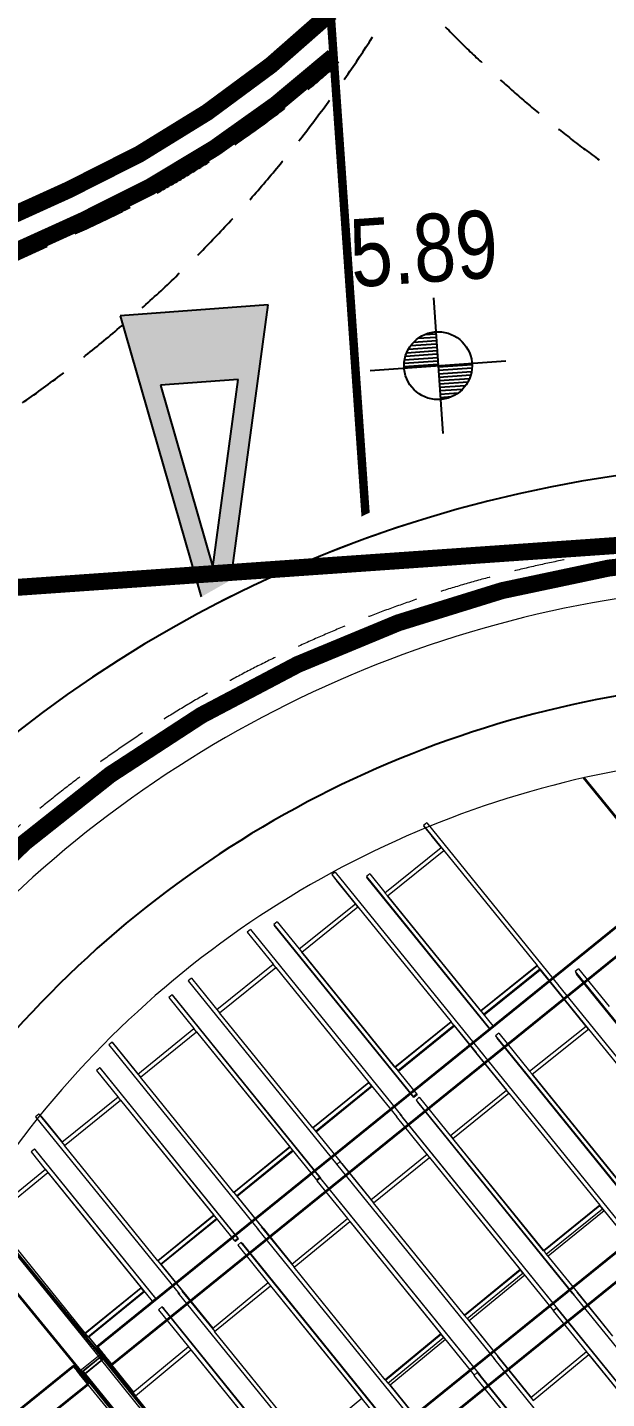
# Model space of a CAD drawing. Header units: millimetres. Extents: x 834681283 to 835686922, y 817551134 to 819407044.
# Drawn here: x 835536674 to 835543491, y 818179809 to 818195962 of the extents above; entities that cross this region are included whole.
import ezdxf
from ezdxf.enums import TextEntityAlignment as Align
from ezdxf.xclip import XClip

# ---------------------------------------------------------------- set-up
doc = ezdxf.new("R2010")
doc.units = ezdxf.units.MM
doc.header["$LTSCALE"] = 1200
doc.header["$MEASUREMENT"] = 0
doc.header["$XCLIPFRAME"] = 0
for name, pattern in [('P01-MAAN-P-EVA$0$DGN Style 4', [76.563414, 38.257796, -19.128898, 0.047822, -19.128898]), ('P01-MAAN-P-EVA$0$HIDDENX2', [0.75, 0.5, -0.25]), ('P01-MAGP-EVA-GREENERY$0$HIDDENX2', [0.75, 0.5, -0.25]), ('P01-MAGP-EVA-GREENERY$0$M_RM1104', [6, 4, -2]), ('P01-MAGP-EVA-GREENERY$0$M_RM1106', [0.9, 0.6, -0.3]), ('P01-MAGP-P-RF$0$P01-MBDR-P-B1$0$FDA(cad v 2007)$0$HIDDENX2', [0.75, 0.5, -0.25]), ('P01-MAGP-P-RF$0$P01_MS_01_N1-FloorPlan-PART2OFUPPERROOFSETTINGOUT$0$BH DASHED2', [3, 2, -1]), ('P01-MAGP-P-RF$0$PHANTOM', [2.5, 1.25, -0.25, 0.25, -0.25, 0.25, -0.25])]:
    doc.linetypes.add(name, pattern=pattern)
doc.layers.get('Defpoints').update_dxf_attribs({"color": 15})
for name, color, linetype, lineweight in [('P01-MAAN-P-EVA$0$AR-DIM_AR_', 4, 'Continuous', 25), ('P01-MAAN-P-EVA$0$AR-F-LEV_AR_BS_', 4, 'Continuous', 25), ('P01-MAAN-P-EVA$0$AR-SIMS_BL_', 1, 'P01-MAAN-P-EVA$0$DGN Style 4', 140), ('P01-MAGP-P-RF$0$AR-PLANT_AR_BS_MI_', 4, 'Continuous', 25), ('P01-MAGP-P-RF$0$AR-ROOF_AR_BS_MI_', 3, 'Continuous', 18), ('P01-MAGP-P-RF$0$MMH053__', 253, 'P01-MAGP-P-RF$0$PHANTOM', 40), ('P01-MAGP-P-RF$0$P01_MS_01_N1-FloorPlan-PART2OFUPPERROOFSETTINGOUT$0$S-BEAM', 253, 'Continuous', 35), ('P01-MAGP-P-RF$0$P01_MS_01_N1-FloorPlan-PART2OFUPPERROOFSETTINGOUT$0$S-BEAM-HIDN', 253, 'P01-MAGP-P-RF$0$P01_MS_01_N1-FloorPlan-PART2OFUPPERROOFSETTINGOUT$0$BH DASHED2', 18), ('P01-MAGP-P-RF$0$ROOF MESH HALF TONE$0$A-GLAZ', 253, 'Continuous', 9)]:
    doc.layers.add(name, color=color, linetype=linetype, lineweight=lineweight)
for name, color, linetype in [('P01-MAAN-P-EVA$0$HATCH', 9, 'Continuous'), ('P01-MAGP-EVA-GREENERY$0$AR-FS-AR-EVA', 8, 'Continuous'), ('P01-MAGP-EVA-GREENERY$0$MVA_MARKING', 254, 'Continuous')]:
    doc.layers.add(name, color=color, linetype=linetype)
doc.styles.add('P01-MAAN-P-EVA$0$RLP-SIMPLEX', font='simplex.shx', dxfattribs={"width": 0.8})
doc.styles.add('P01-MAAN-P-EVA$0$Style-Arial', font='arial.ttf')

# ---------------------------------------------------------------- blocks, each defined once
blk = doc.blocks.new('P01-MAAN-P-EVA$0$LEV1')
for p, q in [((0, 2), (0, -2)), ((-2, 0), (2, 0)), ((-0.999, 0.046), (0, 0.046)), ((-0.989, 0.146), (0, 0.146)), ((-0.969, 0.246), (0, 0.246)), ((0.999, -0.046), (0, -0.046)), ((0.989, -0.146), (0, -0.146)), ((0.969, -0.246), (0, -0.246)), ((0.938, -0.346), (0, -0.346)), ((0.895, -0.446), (0, -0.446)), ((0.838, -0.546), (0, -0.546)), ((0.764, -0.646), (0, -0.646)), ((0.667, -0.746), (0, -0.746)), ((0.534, -0.846), (0, -0.846)), ((0.326, -0.946), (0, -0.946))]:
    blk.add_line(p, q)
blk.add_circle((0, 0), 1)
blk = doc.blocks.new('P01-MAAN-P-EVA$0$F-LEV')
for p, q in [((-0.534, 0.846), (0, 0.846)), ((-0.326, 0.946), (0, 0.946)), ((-0.895, 0.446), (0, 0.446)), ((-0.838, 0.546), (0, 0.546)), ((-0.764, 0.646), (0, 0.646)), ((-0.667, 0.746), (0, 0.746)), ((-0.938, 0.346), (0, 0.346))]:
    blk.add_line(p, q)
blk.add_blockref('P01-MAAN-P-EVA$0$LEV1', (0, 0))
at = {"style": 'P01-MAAN-P-EVA$0$RLP-SIMPLEX', "width": 0.8}
blk.add_attdef('FFL', (1.5, 1), '', height=2, dxfattribs=at)
blk = doc.blocks.new('P01-MAAN-P-EVA')
at = {"layer": 'P01-MAAN-P-EVA$0$HATCH', "ltscale": 0.1}
h = blk.add_hatch(dxfattribs=at)
h.set_pattern_fill('_USER', color=240, scale=1000, angle=45, pattern_type=0)
h.set_pattern_definition([(45, (305980.4, 20741.3), (-707.1067812, 707.1067812), [])])
edge = h.paths.add_edge_path()
edge.add_arc((835502969.3, 818186018.3), 4500, 18.1416, 95.30201, ccw=False)
edge.add_line((835507245.6, 818187419.4), (835513826.1, 818167335.8))
edge.add_line((835513826.1, 818167335.8), (835519853.5, 818081117.4))
edge.add_line((835519853.5, 818081117.4), (835555459.1, 818083606.6))
edge.add_line((835555459.1, 818083606.6), (835554354.4, 818076435.4))
edge.add_line((835554354.4, 818076435.4), (835558875.4, 818029487.4))
edge.add_line((835558875.4, 818029487.4), (835556388.4, 818026956.4))
edge.add_line((835556388.4, 818026956.4), (835549241.4, 818025790.4))
edge.add_line((835549241.4, 818025790.4), (835542188.5, 818025211.5))
edge.add_line((835542188.5, 818025211.5), (835547193.3, 818041026.5))
edge.add_line((835547193.3, 818041026.5), (835547200.6, 818060157.3))
edge.add_line((835547200.6, 818060157.3), (835535036.1, 818059317.4))
edge.add_line((835535036.1, 818059317.4), (835534275.3, 818070335.1))
edge.add_line((835534275.3, 818070335.1), (835535439, 818078697.5))
edge.add_line((835535439, 818078697.5), (835516606.1, 818077380.9))
edge.add_line((835516606.1, 818077380.9), (835515458.7, 818093794.4))
edge.add_line((835515458.7, 818093794.4), (835500714.4, 818090319.3))
edge.add_line((835500714.4, 818090319.3), (835485194.4, 818159526.3))
edge.add_line((835485194.4, 818159526.3), (835497824.4, 818169113.3))
edge.add_line((835497824.4, 818169113.3), (835508718.9, 818171681.2))
edge.add_line((835508718.9, 818171681.2), (835502553.5, 818190499))
blk.add_line((835522348.5, 818188372.5), (835628342.9, 818195738.4))
at = {"layer": 'P01-MAAN-P-EVA$0$AR-DIM_AR_'}
blk.add_lwpolyline([(835628458.4, 818194086.4), (835544893.6, 818188244.5, 0.4142136), (835533416.4, 818175041.9), (835537701.9, 818113741.5)], format="xyb", dxfattribs=at)
at = {"layer": 'P01-MAAN-P-EVA$0$AR-SIMS_BL_', "linetype": 'P01-MAAN-P-EVA$0$HIDDENX2'}
blk.add_lwpolyline([(835628339.8, 818195782.3, 200, 200, 0), (835627293.7, 818210745.8, 200, 200, 0), (835512324.3, 818202708.3, 200, 200, 0), (835518637, 818112408.8, 200, 200, 0), (835527615.1, 818113036.4, 200, 200, 0), (835522348.5, 818188372.5, 200, 200, 0), (835628339.8, 818195782.3, 0, 0, 0)], format="xyseb", close=True, dxfattribs=at)
at = {"layer": 'P01-MAAN-P-EVA$0$AR-SIMS_BL_', "linetype": 'P01-MAAN-P-EVA$0$HIDDENX2', "const_width": 200}
blk.add_lwpolyline([(835628353.8, 818195582.8), (835544789, 818189740.8, 0.4142136), (835531920, 818174937.3), (835536205.5, 818113636.9)], format="xyb", dxfattribs=at)
at = {"layer": 'P01-MAAN-P-EVA$0$AR-F-LEV_AR_BS_'}
ref = blk.add_blockref('P01-MAAN-P-EVA$0$F-LEV', (835541508.2, 818191976.6), dxfattribs=dict(at, xscale=399.9999999886597, yscale=400.0000000000001, zscale=400.0000000000002, rotation=3.998588288781939))
ref.add_attrib('FFL', '5.89', dxfattribs={"layer": '0', "height": 800, "rotation": 3.99859, "style": 'P01-MAAN-P-EVA$0$Style-Arial', "width": 0.8}).set_placement((835541339.8, 818193359.4), align=Align.MIDDLE)
blk = doc.blocks.new('12027_SITE')
at = {"layer": 'Defpoints'}
blk.add_lwpolyline([(835304.58267, 818174.66028), (835238.73467, 818170.05694, 0.41421356), (835224.88222, 818154.12209), (835228.06927, 818108.53336, 0.41421356), (835244.00411, 818094.6809), (835289.06814, 818097.83127, 0.3152987), (835307.72761, 818112.94085), (835319.97543, 818155.65111, 0.52056715), (835304.58267, 818174.66028)], format="xyb", close=True, dxfattribs=at)
blk = doc.blocks.new('P01-MAGP-P-RF$0$ROOF MESH HALF TONE')
at = {"layer": 'P01-MAGP-P-RF$0$ROOF MESH HALF TONE$0$A-GLAZ', "lineweight": 5}
for p, q in [((13539, 74166), (13498, 74138)), ((13539, 74166), (14956, 72142)), ((13498, 74138), (13715, 73827)), ((13498, 74138), (13501, 74126)), ((13501, 74126), (13572, 74025)), ((13577, 74018), (13684, 73864)), ((12990, 73380), (13687, 73866)), ((13018, 73341), (13716, 73827)), ((13715, 73826), (13687, 73866)), ((13716, 73827), (14716, 72398)), ((12423, 73664), (12382, 73636)), ((12423, 73664), (14018, 71385)), ((12382, 73636), (12662, 73236)), ((12382, 73636), (12387, 73625)), ((12387, 73625), (12425, 73571)), ((12429, 73565), (12632, 73274)), ((12827, 73613), (12786, 73585)), ((12786, 73585), (14108, 71698)), ((12786, 73585), (12790, 73572)), ((14112, 71685), (12790, 73572)), ((12827, 73613), (12990, 73381)), ((12990, 73380), (13018, 73340)), ((14018, 71913), (13018, 73341)), ((13018, 73341), (13019, 73340)), ((13019, 73340), (13019, 73340)), ((13019, 73339), (14149, 71726)), ((11937, 72789), (12634, 73275)), ((11965, 72749), (12662, 73236)), ((12662, 73235), (12634, 73275)), ((12662, 73236), (13662, 71808)), ((11381, 73057), (11340, 73028)), ((11340, 73028), (11618, 72631)), ((11381, 73057), (13004, 70740)), ((11700, 73128), (11659, 73099)), ((11659, 73099), (13156, 70960)), ((11659, 73099), (11664, 73088)), ((13162, 70949), (11664, 73088)), ((11700, 73128), (11937, 72789)), ((11937, 72789), (11966, 72748)), ((12965, 71321), (11965, 72749)), ((11965, 72749), (11966, 72748)), ((11966, 72748), (13197, 70989)), ((10647, 72535), (10606, 72507)), ((10647, 72535), (10950, 72104)), ((10922, 72144), (11618, 72631)), ((10950, 72104), (11646, 72591)), ((11647, 72591), (11618, 72631)), ((11646, 72591), (12646, 71163)), ((10606, 72507), (12202, 70227)), ((14716, 72398), (14018, 71913)), ((14019, 71912), (14716, 72398)), ((14019, 71912), (14716, 72397)), ((14745, 72357), (14716, 72398)), ((14716, 72397), (14716, 72398)), ((10406, 72354), (10365, 72325)), ((10365, 72325), (10636, 71939)), ((10414, 72345), (10406, 72354)), ((10406, 72354), (11992, 70089)), ((12000, 70080), (10414, 72345)), ((14048, 71871), (14745, 72357)), ((14748, 72344), (14054, 71861)), ((14745, 72357), (14996, 71998)), ((14748, 72344), (14924, 72094)), ((15200, 72325), (15159, 72297)), ((15159, 72297), (16848, 69885)), ((15159, 72297), (15172, 72265)), ((16862, 69852), (15172, 72265)), ((15200, 72325), (15528, 71857)), ((10922, 72144), (10950, 72104)), ((10927, 72136), (10923, 72142)), ((11950, 70676), (10950, 72104)), ((14915, 72115), (15269, 71609)), ((14924, 72094), (15239, 71644)), ((14949, 72153), (16644, 69732)), ((9940, 71451), (10636, 71939)), ((9968, 71411), (10664, 71899)), ((10665, 71898), (10636, 71939)), ((10665, 71898), (10664, 71899)), ((10664, 71899), (11664, 70470)), ((10665, 71898), (11951, 70061)), ((10665, 71898), (10665, 71898)), ((14019, 71912), (14018, 71913)), ((14019, 71912), (14048, 71871)), ((9663, 71846), (9622, 71817)), ((9622, 71817), (11229, 69523)), ((9671, 71837), (9663, 71846)), ((9663, 71846), (9968, 71411)), ((9671, 71837), (9683, 71820)), ((9687, 71815), (9941, 71452)), ((13662, 71808), (12965, 71321)), ((12966, 71320), (13662, 71807)), ((12966, 71320), (13662, 71807)), ((12994, 71279), (13691, 71766)), ((13697, 71755), (13001, 71269)), ((13662, 71807), (13662, 71808)), ((13691, 71766), (13662, 71807)), ((13691, 71766), (13929, 71426)), ((13697, 71755), (13942, 71404)), ((14108, 71698), (14149, 71726)), ((14149, 71726), (14153, 71714)), ((9498, 71557), (9457, 71529)), ((9506, 71550), (9498, 71557)), ((9498, 71557), (10980, 69440)), ((14112, 71685), (14108, 71698)), ((14153, 71714), (14112, 71685)), ((14213, 71637), (14171, 71608)), ((14171, 71608), (15866, 69189)), ((14171, 71608), (14187, 71578)), ((15878, 69163), (14187, 71578)), ((14213, 71637), (14543, 71164)), ((14543, 71164), (15243, 71646)), ((14570, 71127), (15269, 71609)), ((15269, 71609), (15243, 71646)), ((15269, 71609), (16243, 70218)), ((9457, 71529), (9687, 71199)), ((10988, 69433), (9506, 71550)), ((9940, 71451), (9968, 71411)), ((10968, 69982), (9968, 71411)), ((13923, 71433), (14256, 70958)), ((13924, 71432), (13942, 71404)), ((13942, 71404), (14255, 70957)), ((13969, 71455), (15658, 69043)), ((12965, 71320), (12965, 71321)), ((12966, 71320), (12994, 71279)), ((14018, 71385), (14020, 71381)), ((8992, 70712), (9688, 71200)), ((9019, 70671), (9715, 71159)), ((9716, 71159), (9688, 71200)), ((9716, 71159), (9715, 71159)), ((9715, 71159), (10715, 69730)), ((9716, 71158), (9716, 71159)), ((9716, 71158), (10939, 69412)), ((11950, 70675), (12646, 71163)), ((12646, 71163), (11950, 70676)), ((11950, 70675), (12646, 71162)), ((11978, 70634), (12675, 71122)), ((12682, 71112), (11986, 70624)), ((12646, 71163), (12945, 70736)), ((12675, 71122), (12646, 71162)), ((12647, 71161), (12652, 71154)), ((12681, 71113), (12675, 71122)), ((14543, 71164), (14571, 71125)), ((15543, 69737), (14570, 71127)), ((14570, 71127), (14571, 71125)), ((14571, 71125), (15907, 69217)), ((8745, 71063), (8704, 71034)), ((8704, 71034), (10248, 68830)), ((8753, 71056), (8745, 71063)), ((8745, 71063), (9019, 70671)), ((8753, 71056), (8793, 70999)), ((8798, 70993), (8994, 70713)), ((13156, 70960), (13197, 70989)), ((13162, 70949), (13156, 70960)), ((13203, 70978), (13162, 70949)), ((13226, 70947), (13185, 70918)), ((13185, 70918), (14881, 68496)), ((13186, 70917), (13203, 70890)), ((13197, 70989), (13203, 70978)), ((13226, 70947), (13586, 70433)), ((13559, 70473), (14256, 70958)), ((13584, 70435), (14282, 70921)), ((14284, 70919), (14256, 70958)), ((14282, 70921), (15256, 69530)), ((12982, 70767), (14671, 68354)), ((14868, 68513), (13203, 70890)), ((8664, 70654), (8623, 70625)), ((8623, 70625), (8775, 70407)), ((8673, 70648), (8664, 70654)), ((8664, 70654), (9962, 68799)), ((9971, 68794), (8673, 70648)), ((8992, 70712), (9020, 70672)), ((10020, 69241), (9019, 70671)), ((11950, 70675), (11950, 70676)), ((11950, 70675), (11978, 70634)), ((11979, 70634), (12243, 70256)), ((12939, 70741), (13269, 70270)), ((13004, 70740), (13010, 70730)), ((14692, 68328), (13010, 70730)), ((11664, 70470), (10968, 69982)), ((10969, 69981), (11665, 70470)), ((10969, 69981), (11664, 70469)), ((10997, 69940), (11693, 70429)), ((11664, 70470), (11664, 70470)), ((11693, 70429), (11664, 70469)), ((13559, 70473), (13585, 70435)), ((13563, 70466), (13559, 70472)), ((14559, 69043), (13584, 70435)), ((13586, 70433), (14561, 69041)), ((8081, 69920), (8776, 70408)), ((8108, 69879), (8803, 70367)), ((8805, 70367), (8776, 70408)), ((8804, 70367), (8803, 70367)), ((8803, 70367), (9804, 68937)), ((8804, 70366), (8804, 70367)), ((8804, 70366), (9921, 68771)), ((11700, 70419), (11006, 69932)), ((12574, 69782), (13270, 70271)), ((13297, 70231), (13270, 70271)), ((7859, 70148), (9267, 68136)), ((12199, 70228), (13897, 67804)), ((12202, 70227), (12243, 70256)), ((12260, 70232), (12242, 70255)), ((12242, 70255), (12600, 69744)), ((12243, 70256), (12250, 70246)), ((12260, 70232), (12575, 69782)), ((12600, 69744), (13295, 70232)), ((13295, 70232), (14270, 68840)), ((13297, 70230), (13296, 70232)), ((13297, 70230), (14628, 68329)), ((13297, 70230), (13297, 70230)), ((10968, 69982), (10973, 69976)), ((10969, 69981), (10968, 69982)), ((10969, 69981), (10997, 69940)), ((10998, 69940), (11287, 69527)), ((11951, 70061), (11992, 70089)), ((11959, 70052), (11951, 70061)), ((11996, 70078), (11955, 70050)), ((11955, 70050), (12282, 69582)), ((11992, 70089), (12000, 70080)), ((12000, 70080), (11996, 70078)), ((12018, 70055), (11996, 70078)), ((11996, 70078), (13686, 67664)), ((13708, 67640), (12018, 70055)), ((9109, 68448), (8108, 69879)), ((11006, 69932), (11280, 69539)), ((12574, 69782), (12600, 69744)), ((10715, 69730), (10020, 69241)), ((10020, 69240), (10715, 69729)), ((10021, 69241), (10716, 69730)), ((10049, 69200), (10744, 69688)), ((10751, 69680), (10058, 69193)), ((10716, 69730), (10715, 69730)), ((10744, 69688), (10715, 69729)), ((13576, 68349), (12600, 69744)), ((11217, 69540), (11215, 69538)), ((11215, 69538), (12914, 67112)), ((11263, 69556), (11615, 69053)), ((11283, 69536), (11593, 69094)), ((11285, 69525), (11287, 69527)), ((11287, 69527), (11295, 69519)), ((11590, 69092), (12283, 69583)), ((11615, 69053), (12308, 69544)), ((12311, 69543), (12283, 69583)), ((12310, 69542), (12308, 69544)), ((12308, 69544), (13285, 68149)), ((12311, 69541), (12310, 69542)), ((12311, 69541), (13643, 67638)), ((15256, 69530), (14559, 69043)), ((14560, 69041), (15257, 69527)), ((14561, 69041), (15257, 69528)), ((14588, 69001), (15285, 69488)), ((15304, 69460), (14608, 68974)), ((15257, 69528), (15256, 69530)), ((15257, 69528), (15613, 69020)), ((15285, 69488), (15257, 69527)), ((15304, 69460), (15285, 69488)), ((15304, 69460), (15611, 69021)), ((10939, 69412), (10980, 69440)), ((10948, 69404), (10939, 69412)), ((10988, 69433), (10948, 69404)), ((11012, 69387), (10972, 69358)), ((10972, 69358), (11296, 68894)), ((10980, 69440), (10988, 69433)), ((11035, 69366), (11012, 69387)), ((11012, 69387), (12701, 66973)), ((12724, 66953), (11035, 69366)), ((10021, 69241), (10020, 69241)), ((10020, 69240), (10049, 69200)), ((10050, 69200), (10332, 68796)), ((10058, 69193), (10298, 68851)), ((11590, 69092), (11616, 69054)), ((12594, 67655), (11615, 69053)), ((14561, 69041), (14559, 69043)), ((14560, 69041), (14588, 69001)), ((14588, 69001), (14922, 68525)), ((9804, 68937), (9109, 68448)), ((9109, 68447), (9804, 68936)), ((9110, 68448), (9805, 68937)), ((9138, 68406), (9832, 68895)), ((9839, 68888), (9148, 68401)), ((9805, 68937), (9804, 68937)), ((9832, 68895), (9804, 68936)), ((10234, 68850), (10231, 68847)), ((10231, 68847), (11931, 66420)), ((10279, 68865), (10631, 68363)), ((10300, 68847), (10610, 68405)), ((10606, 68402), (11297, 68895)), ((10630, 68363), (11322, 68856)), ((11326, 68855), (11297, 68895)), ((11324, 68854), (11322, 68856)), ((11322, 68856), (12302, 67456)), ((11325, 68853), (11324, 68854)), ((11325, 68853), (12658, 66947)), ((14270, 68840), (13576, 68349)), ((13577, 68347), (14271, 68837)), ((13578, 68347), (14272, 68838)), ((14271, 68838), (14270, 68840)), ((14271, 68837), (14277, 68830)), ((14299, 68797), (14271, 68837)), ((9921, 68771), (9962, 68799)), ((9930, 68765), (9921, 68771)), ((9971, 68794), (9930, 68765)), ((9962, 68799), (9971, 68794)), ((10029, 68695), (9988, 68665)), ((9988, 68665), (10310, 68206)), ((10052, 68677), (10029, 68695)), ((10029, 68695), (11716, 66282)), ((11740, 66264), (10052, 68677)), ((10329, 68794), (10332, 68796)), ((10332, 68796), (10341, 68789)), ((13605, 68307), (14299, 68797)), ((14318, 68771), (13626, 68281)), ((14305, 68790), (14299, 68797)), ((14867, 68512), (16594, 66046)), ((14915, 68530), (15298, 67983)), ((14920, 68523), (14922, 68525)), ((14922, 68525), (14940, 68497)), ((14940, 68497), (15275, 68019)), ((9110, 68448), (9109, 68448)), ((9109, 68447), (9138, 68406)), ((9139, 68407), (9384, 68057)), ((9148, 68401), (9316, 68161)), ((10606, 68402), (10632, 68364)), ((11613, 66960), (10630, 68363)), ((13578, 68347), (13576, 68349)), ((13577, 68347), (13605, 68307)), ((14627, 68330), (14624, 68328)), ((14624, 68328), (14979, 67821)), ((14665, 68357), (14630, 68333)), ((14665, 68357), (14668, 68352)), ((14669, 68352), (14671, 68354)), ((14669, 68351), (16378, 65909)), ((14671, 68354), (14692, 68328)), ((14697, 68321), (14679, 68342)), ((9296, 68173), (9646, 67674)), ((9621, 67713), (10312, 68207)), ((9646, 67673), (10336, 68167)), ((10340, 68167), (10312, 68207)), ((10338, 68165), (10336, 68167)), ((10336, 68167), (11319, 66762)), ((10339, 68164), (10338, 68165)), ((10339, 68164), (11676, 66253)), ((13606, 68307), (13938, 67833)), ((13626, 68281), (13958, 67807)), ((16410, 65873), (14697, 68321)), ((9046, 68002), (9006, 67973)), ((9070, 67988), (9046, 68002)), ((9046, 68002), (10733, 65590)), ((9251, 68159), (9247, 68156)), ((9247, 68156), (10949, 65728)), ((9318, 68158), (9627, 67717)), ((9380, 68054), (9384, 68057)), ((9384, 68057), (9392, 68052)), ((13285, 68149), (12594, 67655)), ((12595, 67652), (13286, 68146)), ((12596, 67653), (13287, 68147)), ((12623, 67612), (13314, 68106)), ((13333, 68081), (12646, 67590)), ((13287, 68147), (13285, 68149)), ((13286, 68146), (13291, 68141)), ((13314, 68106), (13286, 68146)), ((13319, 68101), (13314, 68106)), ((9006, 67973), (9325, 67517)), ((10756, 65576), (9070, 67988)), ((9621, 67713), (9648, 67675)), ((13884, 67822), (13881, 67820)), ((13881, 67820), (15609, 65353)), ((13897, 67804), (13904, 67809)), ((13930, 67838), (14313, 67291)), ((13935, 67831), (13938, 67833)), ((13938, 67833), (13958, 67807)), ((13958, 67807), (14293, 67329)), ((14289, 67327), (14980, 67821)), ((14313, 67290), (15004, 67785)), ((15007, 67783), (14980, 67821)), ((15006, 67782), (15004, 67785)), ((15004, 67785), (15947, 66437)), ((15006, 67782), (16338, 65880)), ((10633, 66265), (9646, 67673)), ((12596, 67653), (12594, 67655)), ((12595, 67652), (12623, 67612)), ((12624, 67613), (12955, 67141)), ((12646, 67590), (12976, 67118)), ((13679, 67665), (13639, 67635)), ((13639, 67635), (13990, 67134)), ((13679, 67665), (15392, 65218)), ((13682, 67661), (13686, 67664)), ((13686, 67664), (13708, 67640)), ((13713, 67633), (13690, 67655)), ((15426, 65185), (13713, 67633)), ((12302, 67456), (11613, 66960)), ((12304, 67454), (12302, 67456)), ((14289, 67327), (14314, 67291))]:
    blk.add_line(p, q, dxfattribs=at)
blk = doc.blocks.new('P01-MAGP-P-RF')
at = {"layer": 'P01-MAGP-P-RF$0$AR-PLANT_AR_BS_MI_', "lineweight": 13}
blk.add_lwpolyline([(835319975, 818155651, 0.520567), (835304583, 818174660), (835238735, 818170057, 0.414214), (835224882, 818154122), (835228069, 818108533, 0.414214), (835244004, 818094681), (835289068, 818097831, 0.315299), (835307728, 818112941)], format="xyb", close=True, dxfattribs=at)
at = {"layer": 'P01-MAGP-P-RF$0$AR-ROOF_AR_BS_MI_', "linetype": 'P01-MAGP-P-RF$0$P01-MBDR-P-B1$0$FDA(cad v 2007)$0$HIDDENX2'}
blk.add_lwpolyline([(835319139, 818155891, 0.520567), (835304643, 818173792), (835238795, 818169189, 0.414214), (835225750, 818154183), (835228937, 818108594, 0.414214), (835243943, 818095549), (835289007, 818098699, 0.315299), (835306891, 818113181)], format="xyb", close=True, dxfattribs=at)
at = {"layer": 'P01-MAGP-P-RF$0$AR-ROOF_AR_BS_MI_'}
for points in [[(835318601, 818156045, 0.520567), (835304682, 818173234), (835238834, 818168630, 0.414214), (835226309, 818154222), (835229496, 818108633, 0.414214), (835243904, 818096107), (835288968, 818099258, 0.315299), (835306353, 818113335)], [(835316678, 818156597, 0.520567), (835304822, 818171239), (835238974, 818166635, 0.414214), (835228304, 818154361), (835231491, 818108773, 0.414214), (835243765, 818098103), (835288829, 818101253, 0.315299), (835304431, 818113886)]]:
    blk.add_lwpolyline(points, format="xyb", close=True, dxfattribs=at)
at = {"layer": 'P01-MAGP-P-RF$0$P01_MS_01_N1-FloorPlan-PART2OFUPPERROOFSETTINGOUT$0$S-BEAM'}
for p, q in [((835238318, 818165054), (835237243, 818166381)), ((835238241, 818165124), (835231514, 818159676)), ((835231685, 818159464), (835238413, 818164912)), ((835240115, 818162810), (835233379, 818157356)), ((835233551, 818157144), (835240286, 818162598)), ((835231557, 818159577), (835230091, 818161364)), ((835229924, 818161095), (835231332, 818159379)), ((835233418, 818157280), (835231549, 818159588)), ((835231590, 818159537), (835231582, 818159547)), ((835231240, 818159455), (835228460, 818157214)), ((835233185, 818157091), (835231323, 818159390)), ((835231332, 818159379), (835231340, 818159369)), ((835228398, 818156813), (835231411, 818159243))]:
    blk.add_line(p, q, dxfattribs=at)
for centre, major_axis, ratio, start_param, end_param in [((835231599, 818159570), (-86, 106), 0.010555, 0, 3.141593), ((835231599, 818159570), (-86, 106), 0.010555, 3.141593, 6.283185), ((835231599, 818159570), (-79.6, 98.3), 0.010555, 0, 3.141593), ((835231599, 818159570), (-79.6, 98.3), 0.010555, 3.141593, 6.283185), ((835231326, 818159349), (-86, 106), 0.037052, 0, 3.141593), ((835231326, 818159349), (-86, 106), 0.037052, 3.141593, 6.283185), ((835231326, 818159349), (-79.4, 98.5), 0.037052, 0, 3.141593), ((835231326, 818159349), (-79.4, 98.5), 0.037052, 3.141593, 6.283185)]:
    blk.add_ellipse(centre, major_axis=major_axis, ratio=ratio, start_param=start_param, end_param=end_param, dxfattribs=at)
at = {"layer": 'P01-MAGP-P-RF$0$P01_MS_01_N1-FloorPlan-PART2OFUPPERROOFSETTINGOUT$0$S-BEAM-HIDN'}
for p, q in [((835231316, 818159399), (835231549, 818159588)), ((835231564, 818159569), (835231332, 818159379)), ((835231345, 818159388), (835231553, 818159558)), ((835231358, 818159347), (835231590, 818159537)), ((835231577, 818159528), (835231370, 818159358)), ((835231553, 818159558), (835231577, 818159528)), ((835231564, 818159569), (835231558, 818159577)), ((835231573, 818159559), (835231564, 818159569)), ((835231323, 818159390), (835231316, 818159399)), ((835231370, 818159358), (835231345, 818159388)), ((835231350, 818159358), (835231358, 818159347))]:
    blk.add_line(p, q, dxfattribs=at)
at = {"layer": 'P01-MAGP-P-RF$0$MMH053__', "rotation": 3.998948738169357}
blk.add_blockref('P01-MAGP-P-RF$0$ROOF MESH HALF TONE', (835227061, 818090920), dxfattribs=at)
blk = doc.blocks.new('P01-MAGP-EVA-GREENERY$0$MVA_MARKING')
at = {"layer": 'P01-MAGP-EVA-GREENERY$0$MVA_MARKING'}
h = blk.add_hatch(color=256, dxfattribs=at)
h.dxf.hatch_style = 1
h.paths.add_polyline_path([(835232958, 818167751), (835233526, 818171951), (835231784, 818171823)])
h.paths.add_polyline_path([(835232877, 818168864), (835233175, 818171073), (835232259, 818171006)], flags=16)
at = {"layer": 'P01-MAGP-EVA-GREENERY$0$MVA_MARKING', "linetype": 'P01-MAGP-EVA-GREENERY$0$M_RM1106', "const_width": 200, "flags": 128}
for points in [[(835227959, 818171844), (835231181, 818173308, 0.084378), (835234262, 818175392, 0.078397)], [(835229156, 818171949), (835231346, 818172944, 0.077187), (835234298, 818174880)]]:
    blk.add_lwpolyline(points, format="xyb", dxfattribs=at)
at = {"layer": 'P01-MAGP-EVA-GREENERY$0$MVA_MARKING', "linetype": 'P01-MAGP-EVA-GREENERY$0$M_RM1104', "const_width": 100}
blk.add_lwpolyline([(835234698, 818169142), (835234262, 818175392)], dxfattribs=at)
at = {"layer": 'P01-MAGP-EVA-GREENERY$0$MVA_MARKING', "linetype": 'P01-MAGP-EVA-GREENERY$0$M_RM1106', "flags": 128}
blk.add_lwpolyline([(835229286, 818171898), (835231388, 818172853, 0.075492), (835234306, 818174753, 0.069929)], format="xyb", dxfattribs=at)
at = {"layer": 'P01-MAGP-EVA-GREENERY$0$MVA_MARKING', "linetype": 'P01-MAGP-EVA-GREENERY$0$M_RM1104'}
for points in [[(835232958, 818167751), (835233526, 818171951), (835231784, 818171823)], [(835232877, 818168864), (835233175, 818171073), (835232259, 818171006)]]:
    blk.add_lwpolyline(points, close=True, dxfattribs=at)
blk = doc.blocks.new('P01-MAGP-EVA-GREENERY')
at = {"layer": 'P01-MAGP-EVA-GREENERY$0$AR-FS-AR-EVA', "linetype": 'P01-MAGP-EVA-GREENERY$0$HIDDENX2'}
for centre, radius, start, end in [((835221775, 818183393), 15400, 298.4338, 3.9926), ((835245716, 818185063), 14100, 183.9926, 290.7604)]:
    blk.add_arc(centre, radius, start, end, dxfattribs=at)
at = {"layer": 'P01-MAGP-EVA-GREENERY$0$MVA_MARKING', "rotation": 359.9999999999999}
blk.add_blockref('P01-MAGP-EVA-GREENERY$0$MVA_MARKING', (0, 0), dxfattribs=at)

msp = doc.modelspace()

# ---------------------------------------------------------------- block references
ref = msp.add_blockref('12027_SITE', (305980.4, 20741.3), dxfattribs=dict(xscale=1000, yscale=1000, zscale=1000))
XClip(ref).set_block_clipping_path([(835171.4179906907, 818003.0079180738), (835380.9419443216, 818241.1415228392)])
ref = msp.add_blockref('P01-MAGP-EVA-GREENERY', (305980.4, 20741.3))
XClip(ref).set_block_clipping_path([(835304579.1843739748, 818174710.1626656055), (835305796.1658229828, 818174873.3149367571), (835307662.0338196754, 818174689.8070785999), (835310520.3633885384, 818174065.1796945333), (835313081.8681743145, 818173026.5659970045), (835315581.7919986248, 818171259.1109881401), (835317651.2761323452, 818169000.3924677372), (835319046.8494220972, 818167007.0337247849), (835320133.4085228443, 818164236.8954862356), (835320669.2049217224, 818161588.3395450115), (835320843.1778568029, 818158211.3686239719), (835320023.4914252758, 818155637.3225638866), (835307775.6753731966, 818112927.0695824623), (835307486.5656324625, 818111403.7745717764), (835306472.3023188114, 818108849.5676202774), (835303557.4701333046, 818104111.4948183298), (835299124.0129835606, 818101088.6384549141), (835297415.7114913464, 818099718.8653644323), (835294427.9237889051, 818098869.5449544191), (835299696.7221286297, 818083540.2194343805), (835299696.7221286297, 818003007.9180737734), (835381567.6709537506, 818003007.9180737734), (835381567.6709537506, 818241141.5228391886), (835171417.9906907082, 818241141.5228391886), (835171417.9906907082, 818003007.9180737734), (835299646.7221286297, 818003007.9180737734), (835299646.7221286297, 818083531.8665624857), (835294380.619469285, 818098853.34912467), (835289071.624658823, 818097781.3911836147), (835244007.6001352072, 818094631.0239012241), (835243402.3726704121, 818094599.0591453314), (835242636.0318140984, 818094583.6296563148), (835241827.5000405312, 818094619.5304664373), (835240278.7908782959, 818094803.1013474464), (835238615.9808831215, 818095198.6516088247), (835236837.1062445641, 818095894.4355551004), (835235914.8181660175, 818096333.9795084), (835235308.0351868868, 818096662.1879467964), (835233986.3356232643, 818097536.8864938021), (835232722.9095510244, 818098548.7006295919), (835231238.5995907784, 818100145.3524557352), (835230243.8710234165, 818101523.0034087896), (835229459.3735334873, 818102997.1350084543), (835228749.5628561974, 818104567.9919320345), (835228038.0088664293, 818107442.8705242872), (835228019.3892208338, 818108529.8695997), (835224832.3401603699, 818154118.6039062738), (835224786.1936964989, 818154547.7584284544), (835224773.2807815075, 818155026.8918851614), (835224783.5408297777, 818155896.203827858), (835224816.960060358, 818156261.0471076965), (835224880.3945835829, 818156930.3651428223), (835224980.8038678169, 818157693.5020338297), (835225188.099565506, 818158657.4187650681), (835225368.2602261305, 818159369.9037799835), (835225838.1759520769, 818160711.976451993), (835226139.2108690739, 818161405.4137219191), (835226545.7954304218, 818162235.3437660933), (835227243.4511545897, 818163421.3939791918), (835227831.7674248219, 818164241.3849411011), (835228201.1016024351, 818164708.4587804079), (835228901.1138991117, 818165512.9794739485), (835229693.7146910429, 818166280.4427016973), (835231339.2155919075, 818167719.4297661781), (835233198.9440969229, 818168772.0604982376), (835234724.5905447006, 818169505.6878428459), (835236291.5872612, 818169941.2428172827), (835238731.1858590841, 818170106.8148210049)])
msp.add_blockref('P01-MAGP-P-RF', (305980.4, 20741.3))

# ---------------------------------------------------------------- next in the draw order: block references
msp.add_blockref('P01-MAAN-P-EVA', (0, 0))

doc.saveas('drawing.dxf')
